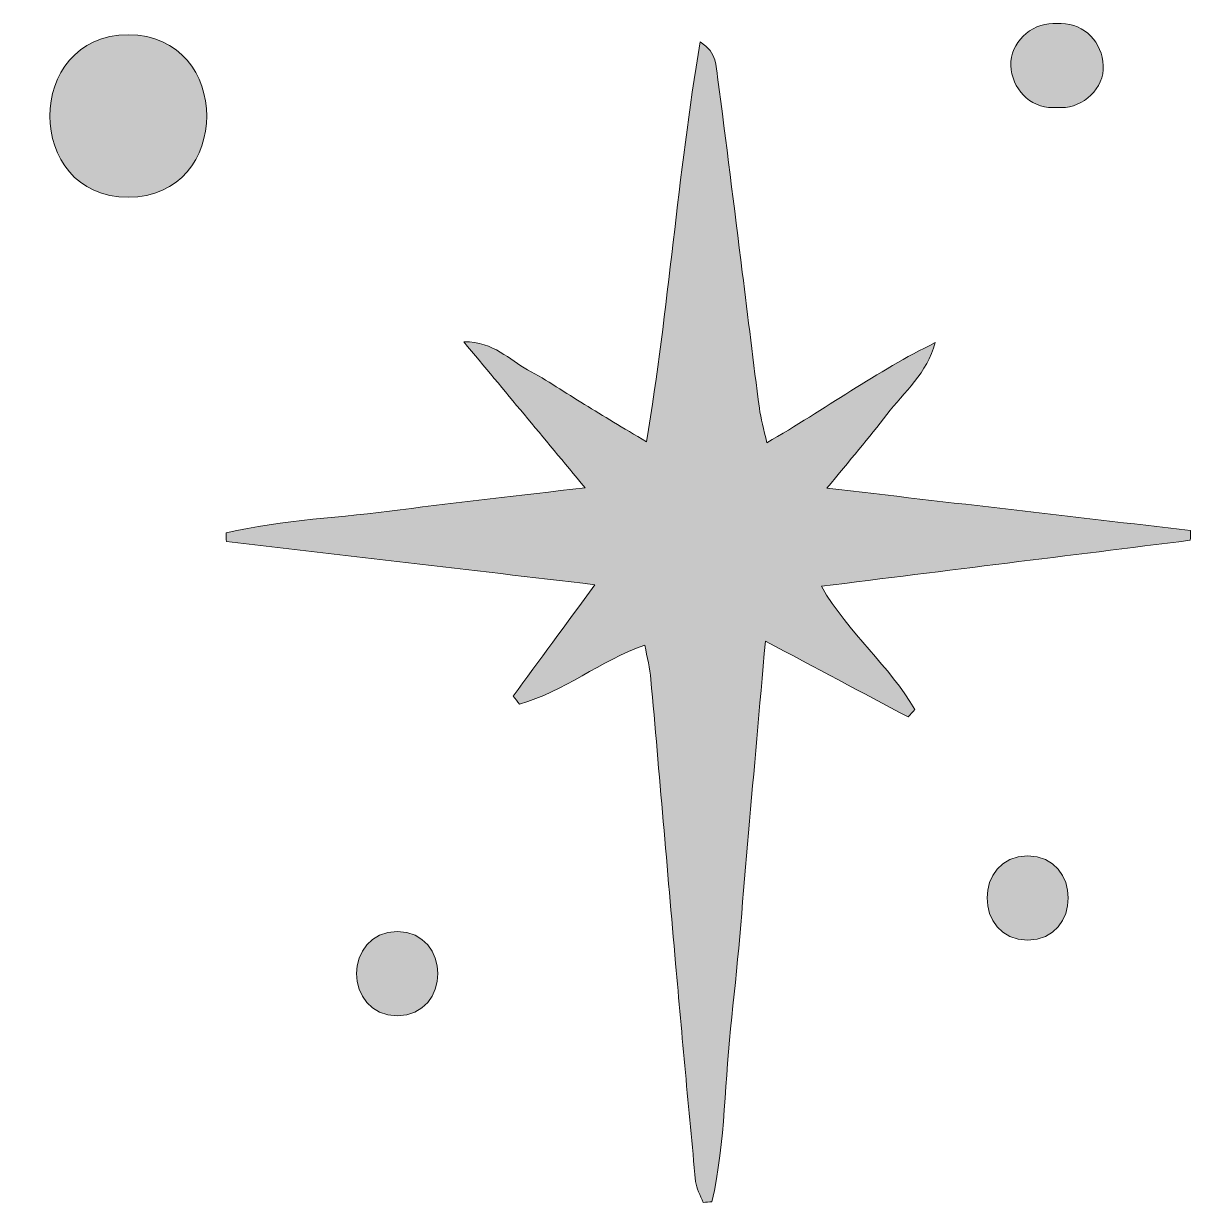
# Model space of a CAD drawing. Header units: inches. Extents: x 88 to 990, y -1045 to -35.
# Drawn here: x 420.2 to 609.4, y -1045.2 to -854.1 of the extents above; entities that cross this region are included whole.
import ezdxf

# ---------------------------------------------------------------- set-up
doc = ezdxf.new("R2010")
doc.units = ezdxf.units.IN
doc.header["$MEASUREMENT"] = 0
doc.layers.add('Layer 1', color=7, linetype='Continuous')

# ---------------------------------------------------------------- blocks, each defined once
blk = doc.blocks.new('block 2')
at = {"layer": 'Layer 1', "true_color": 0x71020c}
h = blk.add_hatch(color=16, dxfattribs=at)
h.dxf.hatch_style = 2
edge = h.paths.add_edge_path()
edge.add_spline(control_points=[(587.09, -854.08), (583.52, -854.08), (580.11, -857.21), (580.27, -860.89), (580.44, -864.59), (583.27, -867.71), (587.09, -867.71), (587.54, -867.71), (588, -867.71), (588.45, -867.71), (592.02, -867.71), (595.43, -864.57), (595.27, -860.89), (595.1, -857.2), (592.27, -854.08), (588.45, -854.08), (588, -854.08), (587.54, -854.08), (587.09, -854.08)], knot_values=[0, 0, 0, 0, 1, 1, 1, 2, 2, 2, 3, 3, 3, 4, 4, 4, 5, 5, 5, 6, 6, 6, 6], degree=3, periodic=1)
h = blk.add_hatch(color=16, dxfattribs=at)
h.dxf.hatch_style = 2
edge = h.paths.add_edge_path()
edge.add_spline(control_points=[(437.14, -855.9), (420.19, -855.9), (420.16, -882.24), (437.14, -882.24), (454.09, -882.24), (454.11, -855.9), (437.14, -855.9)], knot_values=[0, 0, 0, 0, 1, 1, 1, 2, 2, 2, 2], degree=3, periodic=1)
h = blk.add_hatch(color=16, dxfattribs=at)
h.dxf.hatch_style = 2
edge = h.paths.add_edge_path()
edge.add_spline(control_points=[(560.18, -917.46), (562.98, -913.8), (566.72, -910.76), (568.01, -905.81), (558.55, -910.43), (550.11, -916.62), (540.7, -922.05), (540.21, -919.81), (539.72, -918.13), (539.49, -916.41), (538.52, -909.07), (537.64, -901.71), (536.72, -894.36), (535.4, -883.83), (534.12, -873.29), (532.7, -862.78), (532.46, -861.03), (532.72, -858.84), (529.89, -857.06), (526.22, -878.82), (524.79, -900.2), (521.2, -921.9), (517.28, -919.54), (514.2, -917.7), (511.13, -915.84), (508.05, -913.96), (505.08, -911.88), (501.9, -910.21), (498.92, -908.65), (496.53, -905.64), (491.55, -905.67), (498.27, -913.75), (504.35, -921.06), (511.23, -929.34), (500.51, -930.61), (490.86, -931.63), (481.25, -932.93), (471.84, -934.19), (462.26, -934.49), (452.99, -936.65), (453.01, -937.12), (453.03, -937.59), (453.05, -938.07), (472.64, -940.35), (492.24, -942.64), (512.81, -945.05), (508.06, -951.53), (503.8, -957.33), (499.55, -963.14), (499.9, -963.56), (500.25, -963.98), (500.6, -964.4), (507.79, -962.45), (513.66, -957.34), (520.93, -954.86), (521.29, -956.88), (521.73, -958.62), (521.89, -960.4), (523.26, -975.76), (524.55, -991.13), (525.91, -1006.49), (526.95, -1018.26), (528.01, -1030.03), (529.15, -1041.79), (529.26, -1042.96), (529.95, -1044.07), (530.37, -1045.21), (530.85, -1045.17), (531.32, -1045.13), (531.8, -1045.1), (534.02, -1035.28), (533.85, -1025.13), (535, -1015.18), (536.15, -1005.23), (536.84, -995.23), (537.73, -985.26), (538.62, -975.17), (539.51, -965.08), (540.47, -954.19), (548.69, -958.57), (556.15, -962.54), (563.61, -966.5), (563.98, -966.11), (564.34, -965.71), (564.7, -965.31), (560.68, -958.26), (554, -953.02), (549.54, -945.31), (569.92, -942.77), (589.65, -940.31), (609.38, -937.86), (609.39, -937.32), (609.39, -936.79), (609.4, -936.26), (590.09, -934.02), (570.79, -931.77), (550.45, -929.41), (554.18, -924.85), (557.28, -921.23), (560.18, -917.46)], knot_values=[0, 0, 0, 0, 1, 1, 1, 2, 2, 2, 3, 3, 3, 4, 4, 4, 5, 5, 5, 6, 6, 6, 7, 7, 7, 8, 8, 8, 9, 9, 9, 10, 10, 10, 11, 11, 11, 12, 12, 12, 13, 13, 13, 14, 14, 14, 15, 15, 15, 16, 16, 16, 17, 17, 17, 18, 18, 18, 19, 19, 19, 20, 20, 20, 21, 21, 21, 22, 22, 22, 23, 23, 23, 24, 24, 24, 25, 25, 25, 26, 26, 26, 27, 27, 27, 28, 28, 28, 29, 29, 29, 30, 30, 30, 31, 31, 31, 32, 32, 32, 33, 33, 33, 33], degree=3, periodic=1)
h = blk.add_hatch(color=16, dxfattribs=at)
h.dxf.hatch_style = 2
edge = h.paths.add_edge_path()
edge.add_spline(control_points=[(583, -989.03), (574.23, -989.03), (574.21, -1002.67), (583, -1002.67), (591.77, -1002.67), (591.78, -989.03), (583, -989.03)], knot_values=[0, 0, 0, 0, 1, 1, 1, 2, 2, 2, 2], degree=3, periodic=1)
h = blk.add_hatch(color=16, dxfattribs=at)
h.dxf.hatch_style = 2
edge = h.paths.add_edge_path()
edge.add_spline(control_points=[(480.76, -1001.3), (471.99, -1001.3), (471.97, -1014.93), (480.76, -1014.93), (489.53, -1014.93), (489.54, -1001.3), (480.76, -1001.3)], knot_values=[0, 0, 0, 0, 1, 1, 1, 2, 2, 2, 2], degree=3, periodic=1)
at = {"layer": 'Layer 1', "lineweight": 0}
for points, knots in [([(587.09, -854.08), (583.52, -854.08), (580.11, -857.21), (580.27, -860.89), (580.44, -864.59), (583.27, -867.71), (587.09, -867.71), (587.54, -867.71), (588, -867.71), (588.45, -867.71), (592.02, -867.71), (595.43, -864.57), (595.27, -860.89), (595.1, -857.2), (592.27, -854.08), (588.45, -854.08), (588, -854.08), (587.54, -854.08), (587.09, -854.08)], [0, 0, 0, 0, 1, 1, 1, 2, 2, 2, 3, 3, 3, 4, 4, 4, 5, 5, 5, 6, 6, 6, 6]), ([(437.14, -855.9), (420.19, -855.9), (420.16, -882.24), (437.14, -882.24), (454.09, -882.24), (454.11, -855.9), (437.14, -855.9)], [0, 0, 0, 0, 1, 1, 1, 2, 2, 2, 2]), ([(560.18, -917.46), (562.98, -913.8), (566.72, -910.76), (568.01, -905.81), (558.55, -910.43), (550.11, -916.62), (540.7, -922.05), (540.21, -919.81), (539.72, -918.13), (539.49, -916.41), (538.52, -909.07), (537.64, -901.71), (536.72, -894.36), (535.4, -883.83), (534.12, -873.29), (532.7, -862.78), (532.46, -861.03), (532.72, -858.84), (529.89, -857.06), (526.22, -878.82), (524.79, -900.2), (521.2, -921.9), (517.28, -919.54), (514.2, -917.7), (511.13, -915.84), (508.05, -913.96), (505.08, -911.88), (501.9, -910.21), (498.92, -908.65), (496.53, -905.64), (491.55, -905.67), (498.27, -913.75), (504.35, -921.06), (511.23, -929.34), (500.51, -930.61), (490.86, -931.63), (481.25, -932.93), (471.84, -934.19), (462.26, -934.49), (452.99, -936.65), (453.01, -937.12), (453.03, -937.59), (453.05, -938.07), (472.64, -940.35), (492.24, -942.64), (512.81, -945.05), (508.06, -951.53), (503.8, -957.33), (499.55, -963.14), (499.9, -963.56), (500.25, -963.98), (500.6, -964.4), (507.79, -962.45), (513.66, -957.34), (520.93, -954.86), (521.29, -956.88), (521.73, -958.62), (521.89, -960.4), (523.26, -975.76), (524.55, -991.13), (525.91, -1006.49), (526.95, -1018.26), (528.01, -1030.03), (529.15, -1041.79), (529.26, -1042.96), (529.95, -1044.07), (530.37, -1045.21), (530.85, -1045.17), (531.32, -1045.13), (531.8, -1045.1), (534.02, -1035.28), (533.85, -1025.13), (535, -1015.18), (536.15, -1005.23), (536.84, -995.23), (537.73, -985.26), (538.62, -975.17), (539.51, -965.08), (540.47, -954.19), (548.69, -958.57), (556.15, -962.54), (563.61, -966.5), (563.98, -966.11), (564.34, -965.71), (564.7, -965.31), (560.68, -958.26), (554, -953.02), (549.54, -945.31), (569.92, -942.77), (589.65, -940.31), (609.38, -937.86), (609.39, -937.32), (609.39, -936.79), (609.4, -936.26), (590.09, -934.02), (570.79, -931.77), (550.45, -929.41), (554.18, -924.85), (557.28, -921.23), (560.18, -917.46)], [0, 0, 0, 0, 1, 1, 1, 2, 2, 2, 3, 3, 3, 4, 4, 4, 5, 5, 5, 6, 6, 6, 7, 7, 7, 8, 8, 8, 9, 9, 9, 10, 10, 10, 11, 11, 11, 12, 12, 12, 13, 13, 13, 14, 14, 14, 15, 15, 15, 16, 16, 16, 17, 17, 17, 18, 18, 18, 19, 19, 19, 20, 20, 20, 21, 21, 21, 22, 22, 22, 23, 23, 23, 24, 24, 24, 25, 25, 25, 26, 26, 26, 27, 27, 27, 28, 28, 28, 29, 29, 29, 30, 30, 30, 31, 31, 31, 32, 32, 32, 33, 33, 33, 33]), ([(583, -989.03), (574.23, -989.03), (574.21, -1002.67), (583, -1002.67), (591.77, -1002.67), (591.78, -989.03), (583, -989.03)], [0, 0, 0, 0, 1, 1, 1, 2, 2, 2, 2]), ([(480.76, -1001.3), (471.99, -1001.3), (471.97, -1014.93), (480.76, -1014.93), (489.53, -1014.93), (489.54, -1001.3), (480.76, -1001.3)], [0, 0, 0, 0, 1, 1, 1, 2, 2, 2, 2])]:
    blk.add_open_spline(points, degree=3, knots=knots, dxfattribs=at)

msp = doc.modelspace()

# ---------------------------------------------------------------- block references
at = {"layer": 'Layer 1'}
msp.add_blockref('block 2', (0, 0), dxfattribs=at)

doc.saveas('drawing.dxf')
